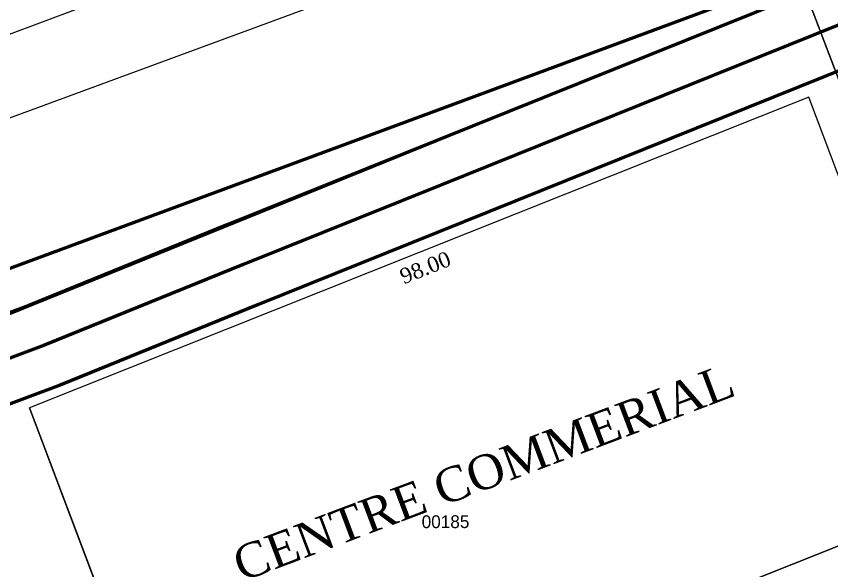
# Model space of a CAD drawing. Header units: metres. Extents: x 245225 to 248406, y 1633796 to 1637634.
# Drawn here: x 245724.4 to 245819.6, y 1637117.4 to 1637182.1 of the extents above; entities that cross this region are included whole.
import ezdxf
from ezdxf.enums import TextEntityAlignment as Align

# ---------------------------------------------------------------- set-up
doc = ezdxf.new("R2010")
doc.units = ezdxf.units.M
doc.header["$MEASUREMENT"] = 0
for name, color, linetype in [('A_revoir_niveau_0', 7, 'Continuous'), ('historique_numero_parcelle', 7, 'Continuous'), ('limites_sections', 7, 'Continuous')]:
    doc.layers.add(name, color=color, linetype=linetype)
doc.layers.add('Emprise', color=1, linetype='Continuous', lineweight=30)
doc.layers.add('Tracé KMS3', color=7, linetype='Continuous', lineweight=0)
doc.layers.add('LIMITES_PARCELLES', color=7, linetype='Continuous', lineweight=0, true_color=0xffffff)
doc.styles.get("Standard").update_dxf_attribs({"font": 'txt.shx'})
doc.styles.add('Style-FANCY', font='FANCY.shx')

msp = doc.modelspace()

# ---------------------------------------------------------------- linework, layer by layer
at = {"layer": 'A_revoir_niveau_0', "color": 7, "linetype": 'Continuous', "lineweight": 13, "flags": 128}
msp.add_lwpolyline([(245521.985, 1637094.792), (245622.827, 1637133), (245708.221, 1637164.652), (245778.161, 1637190.411), (245825.955, 1637207.935), (245896.372, 1637233.878), (245966.622, 1637262.874), (246058.697, 1637301.212), (246152.638, 1637340.006), (246197.655, 1637359.097), (246289.647, 1637397.036)], dxfattribs=at)
at = {"layer": 'Emprise', "color": 6, "lineweight": 53, "flags": 128}
msp.add_lwpolyline([(246654.91678, 1637532.212975), (246503.560804, 1637468.452964), (246339.308489, 1637399.226337), (246174.772275, 1637330.677176), (246009.954973, 1637262.806665), (245959.032933, 1637241.979597), (245949.066174, 1637237.926563), (245901.731898, 1637219.095855), (245867.529774, 1637206.046117), (245837.947546, 1637195.052559), (245785.257592, 1637175.516616), (245666.840907, 1637131.695147), (245404.597902, 1637034.355467), (245407.132846, 1637027.526068), (245386.779172, 1637020.133266)], dxfattribs=at)
at = {"layer": 'limites_parcelles', "color": 7, "linetype": 'Continuous', "lineweight": 0}
for p, q in [((245757.684857, 1637052.191834), (245725.912766, 1637136.397144)), ((245725.912766, 1637136.397144), (245743.563928, 1637089.616416))]:
    msp.add_line(p, q, dxfattribs=at)
at = {"layer": 'limites_parcelles', "color": 1, "linetype": 'Continuous', "lineweight": 40, "flags": 128}
msp.add_lwpolyline([(246242.36, 1637357.731), (246325.071, 1637170.444), (245511.13, 1636788.23), (245429.275, 1637028.013), (246242.360078, 1637357.730823)], close=True, dxfattribs=at)
at = {"layer": 'limites_parcelles', "color": 7, "linetype": 'Continuous', "lineweight": 0, "flags": 128}
msp.add_lwpolyline([(245848.711257, 1637088.467082), (245834.587043, 1637125.910725), (245743.563928, 1637089.616416), (245757.684857, 1637052.191834), (245848.711257, 1637088.467082), (245848.711257, 1637088.467082)], close=True, dxfattribs=at)
at = {"layer": 'limites_parcelles', "color": 7, "linetype": 'Continuous', "lineweight": 0}
msp.add_3dface([(245834.587043, 1637125.910725), (245816.931775, 1637172.715279), (245725.912766, 1637136.397144), (245743.563928, 1637089.616416)], dxfattribs=at)
at = {"layer": 'limites_sections', "lineweight": 13, "flags": 128}
msp.add_lwpolyline([(246030.023, 1636685.769), (245957.845, 1636823.563), (245896.711, 1636918.316), (245873.298, 1636959.841), (245897.722, 1636971.857), (245806.576, 1637211.153), (245953.867, 1637267.134), (246051.979, 1637305.254), (246249.188409, 1637387.839947), (246328.763496, 1637172.004743), (246354.383, 1637183.669), (246454.308, 1636960.02), (246454.308, 1636960.02), (246507.829, 1636952.358), (246491.152, 1636841.051), (246406.082, 1636907.201), (246329.51, 1636911.002), (246256.395, 1636887.255), (246213.901, 1636838.511), (246204.527, 1636787.268), (246222.025, 1636721.652), (246223.275, 1636626.665)], dxfattribs=at)
msp.add_lwpolyline([(245897.722, 1636971.857), (245799.571, 1636923.569), (245677.175, 1636862.609), (245560.123, 1636802.218), (245496.981, 1636773.187), (245385.738, 1637053.755), (245806.576, 1637211.153), (245897.722, 1636971.857)], close=True, dxfattribs=at)
at = {"layer": 'Tracé KMS3', "color": 3, "lineweight": 53, "elevation": -8.86245, "flags": 128}
for points in [[(246165.946757, 1637326.984723), (246161.633642, 1637325.194711), (246003.831576, 1637261.05847), (245980.661777, 1637251.642552), (245827.036769, 1637189.204426), (245748.884173, 1637157.722395), (245725.835123, 1637148.370881), (245702.480787, 1637139.653054), (245488.717744, 1637059.330274), (245421.572668, 1637033.918839), (245418.191968, 1637032.639981)], [(246169.836549, 1637317.772054), (246165.432893, 1637315.944465), (246007.596654, 1637251.794336), (245984.426815, 1637242.378401), (245830.787641, 1637179.934518), (245752.632219, 1637148.451348), (245729.464202, 1637139.051567), (245705.988084, 1637130.28828), (245492.246245, 1637049.973468), (245425.111511, 1637024.565947), (245420.898114, 1637022.972095)], [(245820.358158, 1637181.123467), (245797.159247, 1637171.778503), (245773.961198, 1637162.433483), (245750.758196, 1637153.086871), (245727.649662, 1637143.711224), (245704.234436, 1637134.970667), (245680.819875, 1637126.172329), (245657.407921, 1637117.375346), (245633.995921, 1637108.578346), (245610.583921, 1637099.781346), (245587.171921, 1637090.984346), (245563.760875, 1637082.187329), (245540.348921, 1637073.390346), (245516.936921, 1637064.593346), (245493.524799, 1637055.7953), (245490.481994, 1637054.651871), (245470.124169, 1637046.947423), (245446.733212, 1637038.095439), (245423.34209, 1637029.242393), (245419.545041, 1637027.806038)]]:
    msp.add_lwpolyline(points, dxfattribs=at)

# ---------------------------------------------------------------- texts
at = {"layer": 'historique_numero_parcelle', "color": 92, "linetype": 'Continuous', "lineweight": 0, "style": 'Style-FANCY'}
msp.add_text('00185', height=1.499994, rotation=0.1323, dxfattribs=at).set_placement((245774.49281, 1637123.08864), align=Align.MIDDLE_CENTER)
at = {"layer": 'limites_parcelles', "color": 7, "lineweight": 0, "insert": (245771.792874, 1637153.627421), "char_height": 1.8, "attachment_point": 2, "rotation": 21.75287181, "line_spacing_factor": 0.6}
msp.add_mtext('\\fSylfaen|b0|i0|c00|p23;98.00', dxfattribs=at)
at = {"layer": 'limites_parcelles', "color": 7, "linetype": 'Continuous', "lineweight": 0, "insert": (245750.702202, 1637115.99061), "char_height": 4, "attachment_point": 7, "rotation": 20.67231997, "line_spacing_factor": 0.6, "style": 'Style-FANCY'}
msp.add_mtext('\\fTimes New Roman|b0|i0|c00|p23;CENTRE COMMERIAL', dxfattribs=at)

doc.saveas('drawing.dxf')
